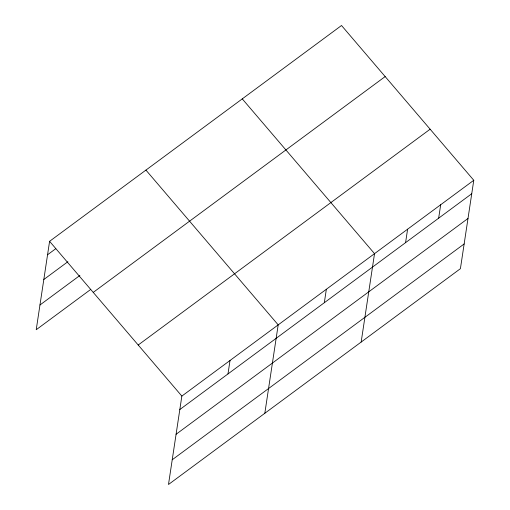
<?xml version="1.0" encoding="UTF-8"?>
<svg xmlns="http://www.w3.org/2000/svg" width="510" height="510" viewBox="0 0 510 510"><rect width="100%" height="100%" fill="white"/><g stroke="black" fill="none" stroke-linecap="round" stroke-linejoin="round"><path stroke-width="0.76" d="M473.777 180.279L181.853 396.091L168.485 484.5L460.409 268.681L473.777 180.279L341.515 25.5L49.591 241.319L36.223 329.721L90.729 289.425M227.983 373.938L230.023 360.487M264.817 413.278L278.186 324.876L145.93 170.098M324.322 302.717L326.355 289.266M361.156 342.063L374.525 253.655L242.263 98.876M405.571 242.645L407.611 229.194M438.657 218.191L440.691 204.739M47.557 254.77L55.794 248.676M43.815 279.505L67.9 261.7M39.965 304.986L79.891 275.47M93.234 292.396L385.165 76.576M138.204 345.015L430.134 129.202M179.82 409.543L471.744 193.73M176.077 434.278L468.001 218.465M172.221 459.765L464.151 243.946M49.591 241.319L181.853 396.091"/></g></svg>
